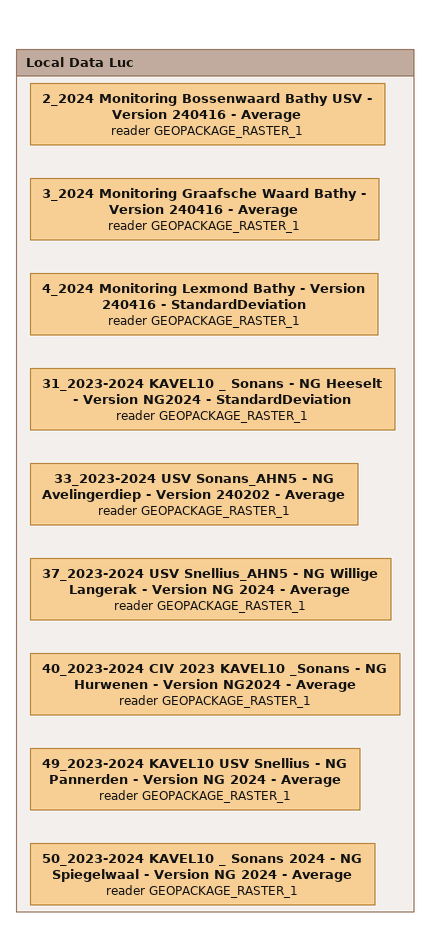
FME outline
Bookmark: Local Data Luc
31_2023-2024 KAVEL10 _ Sonans - NG Heeselt - Version NG2024 - StandardDeviation (reader GEOPACKAGE_RASTER_1)
33_2023-2024 USV Sonans_AHN5 - NG Avelingerdiep - Version 240202 - Average (reader GEOPACKAGE_RASTER_1)
37_2023-2024 USV Snellius_AHN5 - NG Willige Langerak - Version NG 2024 - Average (reader GEOPACKAGE_RASTER_1)
40_2023-2024 CIV 2023 KAVEL10 _Sonans - NG Hurwenen - Version NG2024 - Average (reader GEOPACKAGE_RASTER_1)
49_2023-2024 KAVEL10 USV Snellius - NG Pannerden - Version NG 2024 - Average (reader GEOPACKAGE_RASTER_1)
50_2023-2024 KAVEL10 _ Sonans 2024 - NG Spiegelwaal - Version NG 2024 - Average (reader GEOPACKAGE_RASTER_1)
2_2024 Monitoring Bossenwaard Bathy USV - Version 240416 - Average (reader GEOPACKAGE_RASTER_1)
3_2024 Monitoring Graafsche Waard Bathy - Version 240416 - Average (reader GEOPACKAGE_RASTER_1)
4_2024 Monitoring Lexmond Bathy - Version 240416 - StandardDeviation (reader GEOPACKAGE_RASTER_1)
